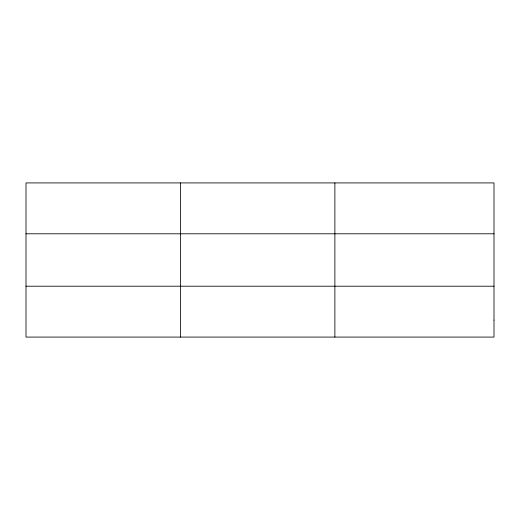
<?xml version="1.0" encoding="UTF-8"?>
<svg xmlns="http://www.w3.org/2000/svg" width="520" height="520" viewBox="0 0 520 520"><rect width="100%" height="100%" fill="white"/><g stroke="black" fill="none" stroke-linecap="round" stroke-linejoin="round"><path stroke-width="0.78" d="M180.44 337.084L180.44 182.917M334.88 337.084L334.88 182.917M26 233.792L494 233.792M26 286.208L494 286.208M494 320.125L494 337.084L26 337.084L26 182.917L494 182.917L494 320.125"/></g></svg>
